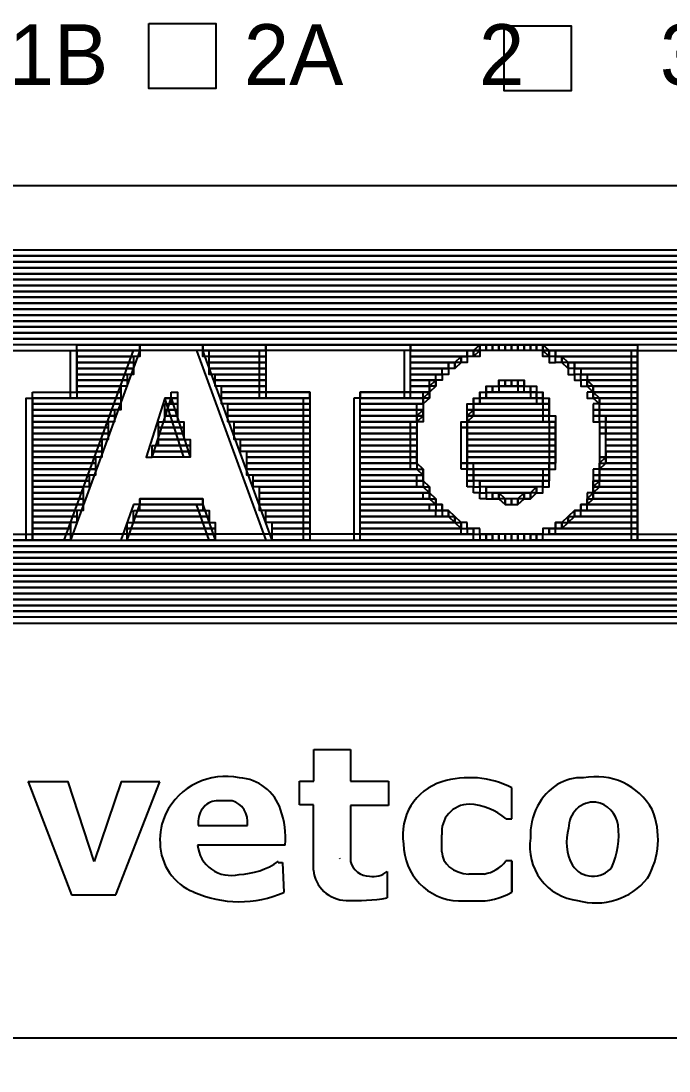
# Model space of a CAD drawing. Extents: x 0 to 841, y 0 to 594.
# Drawn here: x 683.18 to 704.61, y 83.14 to 117.85 of the extents above; entities that cross this region are included whole.
import ezdxf

# ---------------------------------------------------------------- set-up
doc = ezdxf.new("R2010")
doc.units = 0
doc.layers.add('01-LIN-025-A', color=7, linetype='Continuous')
doc.layers.add('35-TXT-025', color=7, linetype='Continuous')

msp = doc.modelspace()

# ---------------------------------------------------------------- linework, layer by layer
at = {"layer": '01-LIN-025-A'}
msp.add_line((648.723, 112.418), (829.276, 112.418), dxfattribs=at)
for points in [[(687.409, 117.769), (689.62, 117.769), (689.62, 115.624), (687.409, 115.624)], [(699.159, 117.693), (701.37, 117.693), (701.37, 115.548), (699.159, 115.548)], [(648.81, 84.229), (829.271, 84.229), (829.271, 10.406), (648.81, 10.406)]]:
    msp.add_lwpolyline(points, close=True, dxfattribs=at)
for points in [[(659.387, 110.283), (718.839, 110.283)], [(718.839, 110.087), (659.387, 110.087), (659.387, 110.283)], [(659.387, 110.283), (718.839, 110.283)], [(718.839, 110.087), (659.387, 110.087), (659.387, 110.283)], [(659.387, 110.087), (718.839, 110.087)], [(718.839, 109.891), (659.387, 109.891), (659.387, 110.087)], [(659.387, 109.891), (718.839, 109.891)], [(718.839, 109.695), (659.387, 109.695), (659.387, 109.891)], [(667.723, 109.695), (718.839, 109.695)], [(718.839, 109.499), (667.723, 109.499), (667.723, 109.695)], [(667.931, 109.499), (718.839, 109.499)], [(718.839, 109.304), (667.931, 109.304), (667.931, 109.499)], [(668.139, 109.304), (718.839, 109.304)], [(718.839, 109.108), (668.139, 109.108), (668.139, 109.304)], [(668.139, 109.304), (718.839, 109.304)], [(718.839, 109.108), (668.139, 109.108), (668.139, 109.304)], [(668.348, 109.108), (718.839, 109.108)], [(718.839, 108.912), (668.348, 108.912), (668.348, 109.108)], [(668.557, 108.912), (718.839, 108.912)], [(718.839, 108.717), (668.557, 108.717), (668.557, 108.912)], [(668.765, 108.717), (718.839, 108.717)], [(718.839, 108.52), (668.765, 108.52), (668.765, 108.717)], [(668.973, 108.52), (718.839, 108.52)], [(718.839, 108.324), (668.973, 108.324), (668.973, 108.52)], [(669.182, 108.324), (718.839, 108.324)], [(718.839, 108.129), (669.182, 108.129), (669.182, 108.324)], [(669.39, 108.129), (718.839, 108.129)], [(718.839, 107.933), (669.39, 107.933), (669.39, 108.129)], [(669.598, 108.129), (718.839, 108.129)], [(718.839, 107.933), (669.598, 107.933), (669.598, 108.129)], [(669.807, 107.933), (718.839, 107.933)], [(718.839, 107.737), (669.807, 107.737), (669.807, 107.933)], [(670.015, 107.737), (718.839, 107.737)], [(718.839, 107.541), (670.015, 107.541), (670.015, 107.737)], [(670.432, 107.541), (718.839, 107.541)], [(718.839, 107.346), (670.432, 107.346), (670.432, 107.541)], [(678.143, 107.346), (718.839, 107.346)], [(718.839, 107.15), (678.143, 107.15), (678.143, 107.346)], [(685.019, 107.15), (680.226, 107.15), (680.226, 106.954), (685.019, 106.954), (685.019, 107.15)], [(684.602, 100.687), (686.894, 106.954), (687.103, 106.954), (684.81, 100.687), (684.602, 100.687)], [(684.81, 105.387), (684.81, 106.954), (685.019, 106.954), (685.019, 105.387), (684.81, 105.387)], [(685.019, 107.15), (687.103, 107.15), (687.103, 106.954), (685.019, 106.954), (685.019, 107.15)], [(685.019, 106.954), (687.103, 106.954), (687.103, 106.758), (685.019, 106.758), (685.019, 106.954)], [(685.019, 106.954), (687.103, 106.954), (687.103, 106.758), (685.019, 106.758), (685.019, 106.954)], [(687.103, 107.15), (689.187, 107.15), (689.187, 106.954), (687.103, 106.954), (687.103, 107.15)], [(688.978, 106.954), (691.271, 100.687), (691.479, 100.687), (689.187, 106.954), (688.978, 106.954)], [(689.187, 107.15), (691.271, 107.15), (691.271, 106.954), (689.187, 106.954), (689.187, 107.15)], [(689.187, 106.954), (691.271, 106.954), (691.271, 106.758), (689.187, 106.758), (689.187, 106.954)], [(689.395, 106.954), (691.271, 106.954), (691.271, 106.758), (689.395, 106.758), (689.395, 106.954)], [(691.062, 105.387), (691.062, 106.954), (691.271, 106.954), (691.271, 105.387), (691.062, 105.387)], [(691.271, 107.15), (696.063, 107.15), (696.063, 106.954), (691.271, 106.954), (691.271, 107.15)], [(695.855, 106.954), (695.855, 105.387), (696.063, 105.387), (696.063, 106.954), (695.855, 106.954)], [(696.063, 107.15), (698.981, 107.15), (698.981, 106.954), (696.063, 106.954), (696.063, 107.15)], [(696.063, 106.954), (698.356, 106.954), (698.356, 106.758), (696.063, 106.758), (696.063, 106.954)], [(696.063, 106.954), (697.939, 106.954), (697.939, 106.758), (696.063, 106.758), (696.063, 106.954)], [(697.939, 106.954), (698.147, 106.954), (698.147, 106.758), (697.939, 106.758), (697.939, 106.954)], [(698.147, 106.954), (698.356, 107.15), (698.356, 106.954), (698.147, 106.758), (698.147, 106.954)], [(698.147, 106.954), (698.147, 106.954), (698.147, 106.758), (698.147, 106.758), (698.147, 106.954)], [(698.356, 107.15), (698.356, 107.15), (698.356, 106.954), (698.356, 106.954), (698.356, 107.15)], [(698.356, 107.15), (698.564, 107.15), (698.564, 106.954), (698.356, 106.954), (698.356, 107.15)], [(698.564, 107.15), (698.772, 107.15), (698.772, 106.954), (698.564, 106.954), (698.564, 107.15)], [(698.772, 107.15), (698.772, 107.15), (698.772, 106.954), (698.772, 106.954), (698.772, 107.15)], [(698.772, 107.15), (698.981, 107.15), (698.981, 106.954), (698.772, 106.954), (698.772, 107.15)], [(698.981, 107.15), (698.981, 107.15), (698.981, 106.954), (698.981, 106.954), (698.981, 107.15)], [(698.981, 107.15), (699.189, 107.15), (699.189, 106.954), (698.981, 106.954), (698.981, 107.15)], [(699.189, 107.15), (699.398, 107.15), (699.398, 106.954), (699.189, 106.954), (699.189, 107.15)], [(699.398, 107.15), (699.398, 107.15), (699.398, 106.954), (699.398, 106.954), (699.398, 107.15)], [(699.398, 107.15), (699.606, 107.15), (699.606, 106.954), (699.398, 106.954), (699.398, 107.15)], [(699.606, 107.15), (699.814, 107.15), (699.814, 106.954), (699.606, 106.954), (699.606, 107.15)], [(699.814, 107.15), (699.814, 107.15), (699.814, 106.954), (699.814, 106.954), (699.814, 107.15)], [(699.814, 107.15), (700.023, 107.15), (700.023, 106.954), (699.814, 106.954), (699.814, 107.15)], [(699.814, 107.15), (703.565, 107.15), (703.565, 106.954), (699.814, 106.954), (699.814, 107.15)], [(700.023, 107.15), (700.023, 107.15), (700.023, 106.954), (700.023, 106.954), (700.023, 107.15)], [(700.023, 107.15), (700.231, 107.15), (700.231, 106.954), (700.023, 106.954), (700.023, 107.15)], [(700.231, 107.15), (700.439, 107.15), (700.439, 106.954), (700.231, 106.954), (700.231, 107.15)], [(700.439, 107.15), (700.439, 107.15), (700.439, 106.954), (700.439, 106.954), (700.439, 107.15)], [(700.439, 107.15), (700.648, 106.954), (700.648, 106.758), (700.439, 106.954), (700.439, 107.15)], [(700.439, 106.954), (703.565, 106.954), (703.565, 106.758), (700.439, 106.758), (700.439, 106.954)], [(700.648, 106.954), (700.648, 106.954), (700.648, 106.758), (700.648, 106.758), (700.648, 106.954)], [(700.648, 106.954), (700.856, 106.954), (700.856, 106.758), (700.648, 106.758), (700.648, 106.954)], [(700.856, 106.954), (703.565, 106.954), (703.565, 106.758), (700.856, 106.758), (700.856, 106.954)], [(703.357, 106.954), (703.357, 100.687), (703.565, 100.687), (703.565, 106.954), (703.357, 106.954)], [(705.232, 107.15), (703.565, 107.15), (703.565, 106.954), (705.232, 106.954), (705.232, 107.15)], [(685.019, 106.758), (686.894, 106.758), (686.894, 106.562), (685.019, 106.562), (685.019, 106.758)], [(689.395, 106.758), (691.271, 106.758), (691.271, 106.562), (689.395, 106.562), (689.395, 106.758)], [(696.063, 106.758), (697.731, 106.758), (697.731, 106.562), (696.063, 106.562), (696.063, 106.758)], [(697.522, 106.562), (697.731, 106.758), (697.731, 106.562), (697.522, 106.366), (697.522, 106.562)], [(697.731, 106.758), (697.731, 106.758), (697.731, 106.562), (697.731, 106.562), (697.731, 106.758)], [(697.731, 106.758), (697.939, 106.758), (697.939, 106.562), (697.731, 106.562), (697.731, 106.758)], [(697.731, 106.562), (697.731, 106.758), (697.939, 106.758), (697.939, 106.562), (697.731, 106.562)], [(700.648, 106.758), (700.648, 106.562), (700.856, 106.562), (700.856, 106.758), (700.648, 106.758)], [(700.856, 106.758), (701.065, 106.758), (701.065, 106.562), (700.856, 106.562), (700.856, 106.758)], [(701.065, 106.758), (701.065, 106.758), (701.065, 106.562), (701.065, 106.562), (701.065, 106.758)], [(701.065, 106.758), (701.273, 106.562), (701.273, 106.366), (701.065, 106.562), (701.065, 106.758)], [(701.065, 106.758), (703.565, 106.758), (703.565, 106.562), (701.065, 106.562), (701.065, 106.758)], [(685.019, 106.562), (686.894, 106.562), (686.894, 106.366), (685.019, 106.366), (685.019, 106.562)], [(685.019, 106.366), (686.894, 106.366), (686.894, 106.17), (685.019, 106.17), (685.019, 106.366)], [(689.395, 106.562), (691.271, 106.562), (691.271, 106.366), (689.395, 106.366), (689.395, 106.562)], [(689.395, 106.366), (691.271, 106.366), (691.271, 106.17), (689.395, 106.17), (689.395, 106.366)], [(696.063, 106.562), (697.313, 106.562), (697.313, 106.366), (696.063, 106.366), (696.063, 106.562)], [(696.063, 106.366), (697.313, 106.366), (697.313, 106.17), (696.063, 106.17), (696.063, 106.366)], [(697.106, 106.366), (697.313, 106.366), (697.313, 106.17), (697.106, 106.17), (697.106, 106.366)], [(697.106, 106.17), (697.106, 106.366), (697.313, 106.366), (697.313, 106.17), (697.106, 106.17)], [(697.313, 106.562), (697.522, 106.562), (697.522, 106.366), (697.313, 106.366), (697.313, 106.562)], [(697.522, 106.562), (697.522, 106.562), (697.522, 106.366), (697.522, 106.366), (697.522, 106.562)], [(701.273, 106.562), (701.273, 106.562), (701.273, 106.366), (701.273, 106.366), (701.273, 106.562)], [(701.273, 106.562), (701.481, 106.562), (701.481, 106.366), (701.273, 106.366), (701.273, 106.562)], [(701.273, 106.366), (701.273, 106.17), (701.481, 106.17), (701.481, 106.366), (701.273, 106.366)], [(701.481, 106.562), (703.565, 106.562), (703.565, 106.366), (701.481, 106.366), (701.481, 106.562)], [(701.481, 106.366), (701.69, 106.366), (701.69, 106.17), (701.481, 106.17), (701.481, 106.366)], [(701.481, 106.366), (703.565, 106.366), (703.565, 106.17), (701.481, 106.17), (701.481, 106.366)], [(685.019, 106.17), (686.686, 106.17), (686.686, 105.975), (685.019, 105.975), (685.019, 106.17)], [(685.019, 105.975), (686.686, 105.975), (686.686, 105.779), (685.019, 105.779), (685.019, 105.975)], [(685.019, 105.975), (686.686, 105.975), (686.686, 105.779), (685.019, 105.779), (685.019, 105.975)], [(689.603, 106.17), (691.271, 106.17), (691.271, 105.975), (689.603, 105.975), (689.603, 106.17)], [(689.603, 105.975), (691.271, 105.975), (691.271, 105.779), (689.603, 105.779), (689.603, 105.975)], [(689.603, 105.975), (691.271, 105.975), (691.271, 105.779), (689.603, 105.779), (689.603, 105.975)], [(696.063, 106.17), (697.106, 106.17), (697.106, 105.975), (696.063, 105.975), (696.063, 106.17)], [(696.063, 105.975), (696.897, 105.975), (696.897, 105.779), (696.063, 105.779), (696.063, 105.975)], [(696.063, 105.975), (696.897, 105.975), (696.897, 105.779), (696.063, 105.779), (696.063, 105.975)], [(696.688, 105.779), (696.897, 105.975), (696.897, 105.779), (696.688, 105.583), (696.688, 105.779)], [(696.688, 105.779), (696.688, 105.975), (696.897, 105.975), (696.897, 105.779), (696.688, 105.779)], [(696.897, 106.17), (697.106, 106.17), (697.106, 105.975), (696.897, 105.975), (696.897, 106.17)], [(696.897, 105.975), (696.897, 106.17), (697.106, 106.17), (697.106, 105.975), (696.897, 105.975)], [(696.897, 105.975), (696.897, 105.975), (696.897, 105.779), (696.897, 105.779), (696.897, 105.975)], [(698.981, 105.975), (698.981, 105.975), (698.981, 105.779), (698.981, 105.779), (698.981, 105.975)], [(698.981, 105.975), (699.189, 105.975), (699.189, 105.779), (698.981, 105.779), (698.981, 105.975)], [(698.981, 105.975), (699.606, 105.975), (699.606, 105.779), (698.981, 105.779), (698.981, 105.975)], [(699.189, 105.975), (699.189, 105.975), (699.189, 105.779), (699.189, 105.779), (699.189, 105.975)], [(699.189, 105.975), (699.398, 105.975), (699.398, 105.779), (699.189, 105.779), (699.189, 105.975)], [(699.398, 105.975), (699.398, 105.975), (699.398, 105.779), (699.398, 105.779), (699.398, 105.975)], [(699.398, 105.975), (699.398, 105.975), (699.398, 105.779), (699.398, 105.779), (699.398, 105.975)], [(699.398, 105.975), (699.606, 105.975), (699.606, 105.779), (699.398, 105.779), (699.398, 105.975)], [(699.606, 105.975), (699.606, 105.975), (699.606, 105.779), (699.606, 105.779), (699.606, 105.975)], [(699.606, 105.975), (699.814, 105.975), (699.814, 105.779), (699.606, 105.779), (699.606, 105.975)], [(699.814, 105.975), (699.814, 105.975), (699.814, 105.779), (699.814, 105.779), (699.814, 105.975)], [(701.481, 106.17), (701.481, 105.975), (701.69, 105.975), (701.69, 106.17), (701.481, 106.17)], [(701.69, 106.17), (701.898, 106.17), (701.898, 105.975), (701.69, 105.975), (701.69, 106.17)], [(701.69, 106.17), (703.565, 106.17), (703.565, 105.975), (701.69, 105.975), (701.69, 106.17)], [(701.69, 105.975), (701.69, 105.779), (701.898, 105.779), (701.898, 105.975), (701.69, 105.975)], [(701.898, 105.975), (701.898, 105.975), (701.898, 105.779), (701.898, 105.779), (701.898, 105.975)], [(701.898, 105.975), (702.106, 105.779), (702.106, 105.583), (701.898, 105.779), (701.898, 105.975)], [(701.898, 105.975), (703.565, 105.975), (703.565, 105.779), (701.898, 105.779), (701.898, 105.975)], [(701.898, 105.975), (703.565, 105.975), (703.565, 105.779), (701.898, 105.779), (701.898, 105.975)], [(683.56, 105.583), (685.019, 105.583), (685.019, 105.387), (683.56, 105.387), (683.56, 105.583)], [(683.56, 105.583), (686.478, 105.583), (686.478, 105.387), (683.56, 105.387), (683.56, 105.583)], [(685.019, 105.779), (686.478, 105.779), (686.478, 105.583), (685.019, 105.583), (685.019, 105.779)], [(688.145, 105.583), (688.353, 105.583), (688.353, 105.387), (688.145, 105.387), (688.145, 105.583)], [(689.812, 105.779), (691.271, 105.779), (691.271, 105.583), (689.812, 105.583), (689.812, 105.779)], [(689.812, 105.583), (692.729, 105.583), (692.729, 105.387), (689.812, 105.387), (689.812, 105.583)], [(692.729, 105.583), (691.271, 105.583), (691.271, 105.387), (692.729, 105.387), (692.729, 105.583)], [(696.063, 105.583), (694.396, 105.583), (694.396, 105.387), (696.063, 105.387), (696.063, 105.583)], [(694.396, 105.583), (696.688, 105.583), (696.688, 105.387), (694.396, 105.387), (694.396, 105.583)], [(696.063, 105.779), (696.688, 105.779), (696.688, 105.583), (696.063, 105.583), (696.063, 105.779)], [(696.48, 105.387), (696.688, 105.583), (696.688, 105.387), (696.48, 105.191), (696.48, 105.387)], [(696.48, 105.387), (696.48, 105.583), (696.688, 105.583), (696.688, 105.387), (696.48, 105.387)], [(696.688, 105.779), (696.688, 105.779), (696.688, 105.583), (696.688, 105.583), (696.688, 105.779)], [(696.688, 105.583), (696.688, 105.583), (696.688, 105.387), (696.688, 105.387), (696.688, 105.583)], [(698.356, 105.583), (698.356, 105.583), (698.356, 105.387), (698.356, 105.387), (698.356, 105.583)], [(698.356, 105.583), (698.564, 105.583), (698.564, 105.387), (698.356, 105.387), (698.356, 105.583)], [(698.356, 105.387), (698.356, 105.583), (698.564, 105.583), (698.564, 105.387), (698.356, 105.387)], [(698.356, 105.583), (700.439, 105.583), (700.439, 105.387), (698.356, 105.387), (698.356, 105.583)], [(698.564, 105.779), (698.564, 105.779), (698.564, 105.583), (698.564, 105.583), (698.564, 105.779)], [(698.564, 105.779), (698.772, 105.779), (698.772, 105.583), (698.564, 105.583), (698.564, 105.779)], [(698.564, 105.779), (700.023, 105.779), (700.023, 105.583), (698.564, 105.583), (698.564, 105.779)], [(698.564, 105.583), (698.564, 105.583), (698.564, 105.387), (698.564, 105.387), (698.564, 105.583)], [(698.772, 105.779), (698.772, 105.779), (698.772, 105.583), (698.772, 105.583), (698.772, 105.779)], [(698.772, 105.779), (698.981, 105.779), (698.981, 105.583), (698.772, 105.583), (698.772, 105.779)], [(698.772, 105.583), (698.772, 105.779), (698.981, 105.779), (698.981, 105.583), (698.772, 105.583)], [(699.606, 105.779), (699.606, 105.583), (699.814, 105.583), (699.814, 105.779), (699.606, 105.779)], [(699.814, 105.779), (700.023, 105.779), (700.023, 105.583), (699.814, 105.583), (699.814, 105.779)], [(700.023, 105.779), (700.023, 105.779), (700.023, 105.583), (700.023, 105.583), (700.023, 105.779)], [(700.023, 105.779), (700.023, 105.779), (700.023, 105.583), (700.023, 105.583), (700.023, 105.779)], [(700.023, 105.779), (700.231, 105.779), (700.231, 105.583), (700.023, 105.583), (700.023, 105.779)], [(700.023, 105.583), (700.023, 105.387), (700.231, 105.387), (700.231, 105.583), (700.023, 105.583)], [(700.231, 105.583), (700.231, 105.583), (700.231, 105.387), (700.231, 105.387), (700.231, 105.583)], [(700.231, 105.583), (700.439, 105.583), (700.439, 105.387), (700.231, 105.387), (700.231, 105.583)], [(700.439, 105.583), (700.439, 105.583), (700.439, 105.387), (700.439, 105.387), (700.439, 105.583)], [(701.898, 105.583), (701.898, 105.387), (702.106, 105.387), (702.106, 105.583), (701.898, 105.583)], [(702.106, 105.779), (702.106, 105.779), (702.106, 105.583), (702.106, 105.583), (702.106, 105.779)], [(702.106, 105.779), (703.565, 105.779), (703.565, 105.583), (702.106, 105.583), (702.106, 105.779)], [(702.106, 105.583), (702.106, 105.583), (702.106, 105.387), (702.106, 105.387), (702.106, 105.583)], [(702.106, 105.583), (702.315, 105.387), (702.315, 105.191), (702.106, 105.387), (702.106, 105.583)], [(702.106, 105.583), (703.565, 105.583), (703.565, 105.387), (702.106, 105.387), (702.106, 105.583)], [(683.352, 100.687), (683.352, 105.387), (683.56, 105.387), (683.56, 100.687), (683.352, 100.687)], [(683.56, 105.387), (686.478, 105.387), (686.478, 105.191), (683.56, 105.191), (683.56, 105.387)], [(687.936, 105.387), (687.311, 103.428), (687.52, 103.428), (688.145, 105.387), (687.936, 105.387)], [(688.561, 103.428), (687.936, 105.387), (688.145, 105.387), (688.77, 103.428), (688.561, 103.428)], [(688.145, 105.387), (688.353, 105.387), (688.353, 105.191), (688.145, 105.191), (688.145, 105.387)], [(689.812, 105.387), (692.729, 105.387), (692.729, 105.191), (689.812, 105.191), (689.812, 105.387)], [(692.52, 100.687), (692.52, 105.387), (692.729, 105.387), (692.729, 100.687), (692.52, 100.687)], [(694.188, 105.387), (694.188, 100.687), (694.396, 100.687), (694.396, 105.387), (694.188, 105.387)], [(694.396, 105.387), (696.48, 105.387), (696.48, 105.191), (694.396, 105.191), (694.396, 105.387)], [(696.48, 105.387), (696.48, 105.387), (696.48, 105.191), (696.48, 105.191), (696.48, 105.387)], [(698.147, 105.387), (698.147, 105.387), (698.147, 105.191), (698.147, 105.191), (698.147, 105.387)], [(698.147, 105.387), (698.356, 105.387), (698.356, 105.191), (698.147, 105.191), (698.147, 105.387)], [(698.147, 105.191), (698.147, 105.387), (698.356, 105.387), (698.356, 105.191), (698.147, 105.191)], [(698.356, 105.387), (700.439, 105.387), (700.439, 105.191), (698.356, 105.191), (698.356, 105.387)], [(700.231, 105.387), (700.231, 105.191), (700.439, 105.191), (700.439, 105.387), (700.231, 105.387)], [(700.439, 105.387), (700.648, 105.387), (700.648, 105.191), (700.439, 105.191), (700.439, 105.387)], [(700.648, 105.387), (700.648, 105.387), (700.648, 105.191), (700.648, 105.191), (700.648, 105.387)], [(702.315, 105.387), (702.315, 105.387), (702.315, 105.191), (702.315, 105.191), (702.315, 105.387)], [(702.315, 105.387), (703.565, 105.387), (703.565, 105.191), (702.315, 105.191), (702.315, 105.387)], [(683.56, 105.191), (686.478, 105.191), (686.478, 104.995), (683.56, 104.995), (683.56, 105.191)], [(683.56, 104.995), (686.269, 104.995), (686.269, 104.799), (683.56, 104.799), (683.56, 104.995)], [(687.936, 105.191), (688.353, 105.191), (688.353, 104.995), (687.936, 104.995), (687.936, 105.191)], [(687.936, 104.995), (688.353, 104.995), (688.353, 104.799), (687.936, 104.799), (687.936, 104.995)], [(690.02, 105.191), (692.729, 105.191), (692.729, 104.995), (690.02, 104.995), (690.02, 105.191)], [(690.02, 104.995), (692.729, 104.995), (692.729, 104.799), (690.02, 104.799), (690.02, 104.995)], [(694.396, 105.191), (696.48, 105.191), (696.48, 104.995), (694.396, 104.995), (694.396, 105.191)], [(694.396, 104.995), (696.48, 104.995), (696.48, 104.799), (694.396, 104.799), (694.396, 104.995)], [(696.272, 104.995), (696.272, 105.191), (696.48, 105.191), (696.48, 104.995), (696.272, 104.995)], [(696.272, 104.799), (696.48, 104.995), (696.48, 104.799), (696.272, 104.604), (696.272, 104.799)], [(696.272, 104.799), (696.272, 104.995), (696.48, 104.995), (696.48, 104.799), (696.272, 104.799)], [(696.48, 104.995), (696.48, 104.995), (696.48, 104.799), (696.48, 104.799), (696.48, 104.995)], [(697.939, 104.995), (697.939, 105.191), (698.147, 105.191), (698.147, 104.995), (697.939, 104.995)], [(697.939, 104.799), (698.147, 104.995), (698.147, 104.799), (697.939, 104.604), (697.939, 104.799)], [(697.939, 104.799), (697.939, 104.995), (698.147, 104.995), (698.147, 104.799), (697.939, 104.799)], [(698.147, 105.191), (698.147, 105.191), (698.147, 104.995), (698.147, 104.995), (698.147, 105.191)], [(698.147, 105.191), (700.648, 105.191), (700.648, 104.995), (698.147, 104.995), (698.147, 105.191)], [(698.147, 105.191), (700.648, 105.191), (700.648, 104.995), (698.147, 104.995), (698.147, 105.191)], [(698.147, 104.995), (698.147, 104.995), (698.147, 104.799), (698.147, 104.799), (698.147, 104.995)], [(698.147, 104.995), (698.147, 104.995), (698.147, 104.799), (698.147, 104.799), (698.147, 104.995)], [(698.147, 104.995), (700.648, 104.995), (700.648, 104.799), (698.147, 104.799), (698.147, 104.995)], [(700.439, 105.191), (700.439, 104.995), (700.648, 104.995), (700.648, 105.191), (700.439, 105.191)], [(700.439, 104.995), (700.439, 104.799), (700.648, 104.799), (700.648, 104.995), (700.439, 104.995)], [(700.648, 105.191), (700.648, 105.191), (700.648, 104.995), (700.648, 104.995), (700.648, 105.191)], [(700.648, 104.995), (700.648, 104.995), (700.648, 104.799), (700.648, 104.799), (700.648, 104.995)], [(700.648, 104.995), (700.648, 104.995), (700.648, 104.799), (700.648, 104.799), (700.648, 104.995)], [(702.106, 105.191), (702.106, 104.995), (702.315, 104.995), (702.315, 105.191), (702.106, 105.191)], [(702.106, 104.995), (702.106, 104.799), (702.315, 104.799), (702.315, 104.995), (702.106, 104.995)], [(702.315, 105.191), (703.565, 105.191), (703.565, 104.995), (702.315, 104.995), (702.315, 105.191)], [(702.315, 104.995), (702.315, 104.995), (702.315, 104.799), (702.315, 104.799), (702.315, 104.995)], [(702.315, 104.995), (703.565, 104.995), (703.565, 104.799), (702.315, 104.799), (702.315, 104.995)], [(683.56, 104.799), (686.269, 104.799), (686.269, 104.604), (683.56, 104.604), (683.56, 104.799)], [(683.56, 104.799), (686.269, 104.799), (686.269, 104.604), (683.56, 104.604), (683.56, 104.799)], [(683.56, 104.604), (686.061, 104.604), (686.061, 104.408), (683.56, 104.408), (683.56, 104.604)], [(687.728, 104.604), (688.561, 104.604), (688.561, 104.408), (687.728, 104.408), (687.728, 104.604)], [(687.936, 104.799), (688.353, 104.799), (688.353, 104.604), (687.936, 104.604), (687.936, 104.799)], [(687.936, 104.799), (688.353, 104.799), (688.353, 104.604), (687.936, 104.604), (687.936, 104.799)], [(690.02, 104.799), (692.729, 104.799), (692.729, 104.604), (690.02, 104.604), (690.02, 104.799)], [(690.02, 104.799), (692.729, 104.799), (692.729, 104.604), (690.02, 104.604), (690.02, 104.799)], [(690.228, 104.604), (692.729, 104.604), (692.729, 104.408), (690.228, 104.408), (690.228, 104.604)], [(694.396, 104.799), (696.48, 104.799), (696.48, 104.604), (694.396, 104.604), (694.396, 104.799)], [(694.396, 104.799), (696.272, 104.799), (696.272, 104.604), (694.396, 104.604), (694.396, 104.799)], [(694.396, 104.604), (696.272, 104.604), (696.272, 104.408), (694.396, 104.408), (694.396, 104.604)], [(696.063, 104.408), (696.063, 104.604), (696.272, 104.604), (696.272, 104.408), (696.063, 104.408)], [(696.272, 104.799), (696.272, 104.799), (696.272, 104.604), (696.272, 104.604), (696.272, 104.799)], [(697.731, 104.408), (697.731, 104.604), (697.939, 104.604), (697.939, 104.408), (697.731, 104.408)], [(697.939, 104.799), (697.939, 104.799), (697.939, 104.604), (697.939, 104.604), (697.939, 104.799)], [(697.939, 104.799), (700.856, 104.799), (700.856, 104.604), (697.939, 104.604), (697.939, 104.799)], [(697.939, 104.604), (700.856, 104.604), (700.856, 104.408), (697.939, 104.408), (697.939, 104.604)], [(700.439, 104.799), (700.439, 104.604), (700.648, 104.604), (700.648, 104.799), (700.439, 104.799)], [(700.648, 104.799), (700.856, 104.799), (700.856, 104.604), (700.648, 104.604), (700.648, 104.799)], [(700.648, 104.604), (700.648, 104.408), (700.856, 104.408), (700.856, 104.604), (700.648, 104.604)], [(702.106, 104.799), (702.106, 104.604), (702.315, 104.604), (702.315, 104.799), (702.106, 104.799)], [(702.315, 104.799), (702.524, 104.799), (702.524, 104.604), (702.315, 104.604), (702.315, 104.799)], [(702.315, 104.799), (703.565, 104.799), (703.565, 104.604), (702.315, 104.604), (702.315, 104.799)], [(702.315, 104.604), (702.315, 104.408), (702.524, 104.408), (702.524, 104.604), (702.315, 104.604)], [(702.524, 104.799), (703.565, 104.799), (703.565, 104.604), (702.524, 104.604), (702.524, 104.799)], [(702.524, 104.604), (703.565, 104.604), (703.565, 104.408), (702.524, 104.408), (702.524, 104.604)], [(683.56, 104.408), (686.061, 104.408), (686.061, 104.212), (683.56, 104.212), (683.56, 104.408)], [(683.56, 104.212), (686.061, 104.212), (686.061, 104.017), (683.56, 104.017), (683.56, 104.212)], [(687.728, 104.408), (688.561, 104.408), (688.561, 104.212), (687.728, 104.212), (687.728, 104.408)], [(687.728, 104.212), (688.561, 104.212), (688.561, 104.017), (687.728, 104.017), (687.728, 104.212)], [(690.228, 104.408), (692.729, 104.408), (692.729, 104.212), (690.228, 104.212), (690.228, 104.408)], [(690.228, 104.212), (692.729, 104.212), (692.729, 104.017), (690.228, 104.017), (690.228, 104.212)], [(694.396, 104.408), (696.272, 104.408), (696.272, 104.212), (694.396, 104.212), (694.396, 104.408)], [(694.396, 104.212), (696.272, 104.212), (696.272, 104.017), (694.396, 104.017), (694.396, 104.212)], [(696.063, 104.212), (696.063, 104.408), (696.272, 104.408), (696.272, 104.212), (696.063, 104.212)], [(696.063, 103.428), (696.063, 104.212), (696.272, 104.212), (696.272, 103.428), (696.063, 103.428)], [(696.272, 104.408), (696.272, 104.408), (696.272, 104.212), (696.272, 104.212), (696.272, 104.408)], [(697.731, 103.233), (697.731, 104.408), (697.939, 104.408), (697.939, 103.233), (697.731, 103.233)], [(697.939, 104.408), (700.856, 104.408), (700.856, 104.212), (697.939, 104.212), (697.939, 104.408)], [(697.939, 104.212), (700.856, 104.212), (700.856, 104.017), (697.939, 104.017), (697.939, 104.212)], [(700.648, 104.408), (700.648, 103.233), (700.856, 103.233), (700.856, 104.408), (700.648, 104.408)], [(702.315, 104.408), (702.315, 104.212), (702.524, 104.212), (702.524, 104.408), (702.315, 104.408)], [(702.315, 104.212), (702.315, 103.428), (702.524, 103.428), (702.524, 104.212), (702.315, 104.212)], [(702.524, 104.408), (702.524, 104.408), (702.524, 104.212), (702.524, 104.212), (702.524, 104.408)], [(702.524, 104.408), (703.565, 104.408), (703.565, 104.212), (702.524, 104.212), (702.524, 104.408)], [(702.524, 104.212), (703.565, 104.212), (703.565, 104.017), (702.524, 104.017), (702.524, 104.212)], [(683.56, 104.017), (685.853, 104.017), (685.853, 103.82), (683.56, 103.82), (683.56, 104.017)], [(683.56, 103.82), (685.853, 103.82), (685.853, 103.624), (683.56, 103.624), (683.56, 103.82)], [(683.56, 103.82), (685.853, 103.82), (685.853, 103.624), (683.56, 103.624), (683.56, 103.82)], [(687.52, 103.82), (688.77, 103.82), (688.77, 103.624), (687.52, 103.624), (687.52, 103.82)], [(687.728, 104.017), (688.77, 104.017), (688.77, 103.82), (687.728, 103.82), (687.728, 104.017)], [(690.437, 104.017), (692.729, 104.017), (692.729, 103.82), (690.437, 103.82), (690.437, 104.017)], [(690.437, 103.82), (692.729, 103.82), (692.729, 103.624), (690.437, 103.624), (690.437, 103.82)], [(690.437, 103.82), (692.729, 103.82), (692.729, 103.624), (690.437, 103.624), (690.437, 103.82)], [(694.396, 104.017), (696.272, 104.017), (696.272, 103.82), (694.396, 103.82), (694.396, 104.017)], [(694.396, 103.82), (696.272, 103.82), (696.272, 103.624), (694.396, 103.624), (694.396, 103.82)], [(694.396, 103.82), (696.272, 103.82), (696.272, 103.624), (694.396, 103.624), (694.396, 103.82)], [(697.939, 104.017), (700.856, 104.017), (700.856, 103.82), (697.939, 103.82), (697.939, 104.017)], [(697.939, 104.017), (700.856, 104.017), (700.856, 103.82), (697.939, 103.82), (697.939, 104.017)], [(697.939, 103.82), (700.856, 103.82), (700.856, 103.624), (697.939, 103.624), (697.939, 103.82)], [(702.524, 104.017), (703.565, 104.017), (703.565, 103.82), (702.524, 103.82), (702.524, 104.017)], [(702.524, 103.82), (703.565, 103.82), (703.565, 103.624), (702.524, 103.624), (702.524, 103.82)], [(702.524, 103.82), (703.565, 103.82), (703.565, 103.624), (702.524, 103.624), (702.524, 103.82)], [(683.56, 103.624), (685.853, 103.624), (685.853, 103.428), (683.56, 103.428), (683.56, 103.624)], [(687.52, 103.624), (688.77, 103.624), (688.77, 103.428), (687.52, 103.428), (687.52, 103.624)], [(687.52, 103.624), (688.77, 103.624), (688.77, 103.428), (687.52, 103.428), (687.52, 103.624)], [(690.646, 103.624), (692.729, 103.624), (692.729, 103.428), (690.646, 103.428), (690.646, 103.624)], [(694.396, 103.624), (696.272, 103.624), (696.272, 103.428), (694.396, 103.428), (694.396, 103.624)], [(696.272, 103.624), (696.272, 103.624), (696.272, 103.428), (696.272, 103.428), (696.272, 103.624)], [(697.939, 103.624), (700.856, 103.624), (700.856, 103.428), (697.939, 103.428), (697.939, 103.624)], [(702.524, 103.624), (702.524, 103.624), (702.524, 103.428), (702.524, 103.428), (702.524, 103.624)], [(702.524, 103.624), (703.565, 103.624), (703.565, 103.428), (702.524, 103.428), (702.524, 103.624)], [(683.56, 103.428), (685.644, 103.428), (685.644, 103.233), (683.56, 103.233), (683.56, 103.428)], [(683.56, 103.233), (685.644, 103.233), (685.644, 103.037), (683.56, 103.037), (683.56, 103.233)], [(690.646, 103.428), (692.729, 103.428), (692.729, 103.233), (690.646, 103.233), (690.646, 103.428)], [(690.646, 103.233), (692.729, 103.233), (692.729, 103.037), (690.646, 103.037), (690.646, 103.233)], [(694.396, 103.428), (696.272, 103.428), (696.272, 103.233), (694.396, 103.233), (694.396, 103.428)], [(694.396, 103.233), (696.272, 103.233), (696.272, 103.037), (694.396, 103.037), (694.396, 103.233)], [(696.063, 103.233), (696.063, 103.428), (696.272, 103.428), (696.272, 103.233), (696.063, 103.233)], [(696.063, 103.037), (696.063, 103.233), (696.272, 103.233), (696.272, 103.037), (696.063, 103.037)], [(696.272, 103.428), (696.272, 103.428), (696.272, 103.233), (696.272, 103.233), (696.272, 103.428)], [(696.48, 103.037), (696.272, 103.233), (696.272, 103.037), (696.48, 102.841), (696.48, 103.037)], [(697.731, 103.037), (697.731, 103.233), (697.939, 103.233), (697.939, 103.037), (697.731, 103.037)], [(697.939, 103.428), (700.856, 103.428), (700.856, 103.233), (697.939, 103.233), (697.939, 103.428)], [(698.147, 103.233), (697.939, 103.233), (697.939, 103.037), (698.147, 103.037), (698.147, 103.233)], [(697.939, 103.233), (697.939, 103.233), (697.939, 103.037), (697.939, 103.037), (697.939, 103.233)], [(697.939, 103.233), (700.648, 103.233), (700.648, 103.037), (697.939, 103.037), (697.939, 103.233)], [(700.648, 103.233), (700.648, 103.037), (700.856, 103.037), (700.856, 103.233), (700.648, 103.233)], [(700.856, 103.233), (700.648, 103.233), (700.648, 103.037), (700.856, 103.037), (700.856, 103.233)], [(700.648, 103.233), (700.648, 103.233), (700.648, 103.037), (700.648, 103.037), (700.648, 103.233)], [(702.315, 103.428), (702.315, 103.233), (702.524, 103.233), (702.524, 103.428), (702.315, 103.428)], [(702.524, 103.428), (702.315, 103.233), (702.315, 103.037), (702.524, 103.233), (702.524, 103.428)], [(702.315, 103.233), (703.565, 103.233), (703.565, 103.037), (702.315, 103.037), (702.315, 103.233)], [(702.524, 103.428), (702.524, 103.428), (702.524, 103.233), (702.524, 103.233), (702.524, 103.428)], [(702.524, 103.428), (703.565, 103.428), (703.565, 103.233), (702.524, 103.233), (702.524, 103.428)], [(683.56, 103.037), (685.644, 103.037), (685.644, 102.841), (683.56, 102.841), (683.56, 103.037)], [(683.56, 102.841), (685.435, 102.841), (685.435, 102.646), (683.56, 102.646), (683.56, 102.841)], [(690.646, 103.037), (692.729, 103.037), (692.729, 102.841), (690.646, 102.841), (690.646, 103.037)], [(690.854, 102.841), (692.729, 102.841), (692.729, 102.646), (690.854, 102.646), (690.854, 102.841)], [(694.396, 103.037), (696.48, 103.037), (696.48, 102.841), (694.396, 102.841), (694.396, 103.037)], [(694.396, 102.841), (696.48, 102.841), (696.48, 102.646), (694.396, 102.646), (694.396, 102.841)], [(696.272, 102.646), (696.272, 102.841), (696.48, 102.841), (696.48, 102.646), (696.272, 102.646)], [(696.48, 103.037), (696.48, 103.037), (696.48, 102.841), (696.48, 102.841), (696.48, 103.037)], [(696.48, 102.841), (696.48, 102.841), (696.48, 102.646), (696.48, 102.646), (696.48, 102.841)], [(697.939, 102.841), (697.939, 103.037), (698.147, 103.037), (698.147, 102.841), (697.939, 102.841)], [(697.939, 102.646), (697.939, 102.841), (698.147, 102.841), (698.147, 102.646), (697.939, 102.646)], [(698.147, 103.037), (698.147, 103.037), (698.147, 102.841), (698.147, 102.841), (698.147, 103.037)], [(698.147, 103.037), (700.648, 103.037), (700.648, 102.841), (698.147, 102.841), (698.147, 103.037)], [(698.147, 102.841), (698.147, 102.841), (698.147, 102.646), (698.147, 102.646), (698.147, 102.841)], [(698.147, 102.841), (698.147, 102.841), (698.147, 102.646), (698.147, 102.646), (698.147, 102.841)], [(698.147, 102.841), (700.648, 102.841), (700.648, 102.646), (698.147, 102.646), (698.147, 102.841)], [(698.147, 102.841), (700.648, 102.841), (700.648, 102.646), (698.147, 102.646), (698.147, 102.841)], [(700.439, 103.037), (700.439, 102.841), (700.648, 102.841), (700.648, 103.037), (700.439, 103.037)], [(700.439, 102.841), (700.439, 102.646), (700.648, 102.646), (700.648, 102.841), (700.439, 102.841)], [(700.648, 103.037), (700.648, 103.037), (700.648, 102.841), (700.648, 102.841), (700.648, 103.037)], [(700.648, 102.841), (700.648, 102.841), (700.648, 102.646), (700.648, 102.646), (700.648, 102.841)], [(700.648, 102.841), (700.648, 102.841), (700.648, 102.646), (700.648, 102.646), (700.648, 102.841)], [(702.106, 103.037), (702.106, 102.841), (702.315, 102.841), (702.315, 103.037), (702.106, 103.037)], [(702.106, 102.841), (702.106, 102.646), (702.315, 102.646), (702.315, 102.841), (702.106, 102.841)], [(702.315, 103.037), (702.315, 103.037), (702.315, 102.841), (702.315, 102.841), (702.315, 103.037)], [(702.315, 103.037), (703.565, 103.037), (703.565, 102.841), (702.315, 102.841), (702.315, 103.037)], [(702.315, 102.841), (702.315, 102.841), (702.315, 102.646), (702.315, 102.646), (702.315, 102.841)], [(702.315, 102.841), (703.565, 102.841), (703.565, 102.646), (702.315, 102.646), (702.315, 102.841)], [(683.56, 102.646), (685.435, 102.646), (685.435, 102.45), (683.56, 102.45), (683.56, 102.646)], [(683.56, 102.646), (685.435, 102.646), (685.435, 102.45), (683.56, 102.45), (683.56, 102.646)], [(683.56, 102.45), (685.228, 102.45), (685.228, 102.254), (683.56, 102.254), (683.56, 102.45)], [(690.854, 102.646), (692.729, 102.646), (692.729, 102.45), (690.854, 102.45), (690.854, 102.646)], [(690.854, 102.646), (692.729, 102.646), (692.729, 102.45), (690.854, 102.45), (690.854, 102.646)], [(691.062, 102.45), (692.729, 102.45), (692.729, 102.254), (691.062, 102.254), (691.062, 102.45)], [(694.396, 102.646), (696.48, 102.646), (696.48, 102.45), (694.396, 102.45), (694.396, 102.646)], [(694.396, 102.646), (696.48, 102.646), (696.48, 102.45), (694.396, 102.45), (694.396, 102.646)], [(694.396, 102.45), (696.688, 102.45), (696.688, 102.254), (694.396, 102.254), (694.396, 102.45)], [(696.272, 102.45), (696.272, 102.646), (696.48, 102.646), (696.48, 102.45), (696.272, 102.45)], [(696.688, 102.45), (696.48, 102.646), (696.48, 102.45), (696.688, 102.254), (696.688, 102.45)], [(696.688, 102.45), (696.688, 102.45), (696.688, 102.254), (696.688, 102.254), (696.688, 102.45)], [(697.939, 102.45), (697.939, 102.646), (698.147, 102.646), (698.147, 102.45), (697.939, 102.45)], [(698.356, 102.646), (698.147, 102.646), (698.147, 102.45), (698.356, 102.45), (698.356, 102.646)], [(698.147, 102.254), (698.147, 102.45), (698.356, 102.45), (698.356, 102.254), (698.147, 102.254)], [(698.356, 102.646), (698.356, 102.646), (698.356, 102.45), (698.356, 102.45), (698.356, 102.646)], [(698.356, 102.646), (700.439, 102.646), (700.439, 102.45), (698.356, 102.45), (698.356, 102.646)], [(698.564, 102.45), (698.356, 102.45), (698.356, 102.254), (698.564, 102.254), (698.564, 102.45)], [(698.564, 102.45), (698.564, 102.45), (698.564, 102.254), (698.564, 102.254), (698.564, 102.45)], [(698.564, 102.45), (698.564, 102.45), (698.564, 102.254), (698.564, 102.254), (698.564, 102.45)], [(698.564, 102.45), (700.231, 102.45), (700.231, 102.254), (698.564, 102.254), (698.564, 102.45)], [(700.231, 102.45), (700.023, 102.254), (700.023, 102.058), (700.231, 102.254), (700.231, 102.45)], [(700.231, 102.45), (700.231, 102.254), (700.439, 102.254), (700.439, 102.45), (700.231, 102.45)], [(700.439, 102.45), (700.231, 102.45), (700.231, 102.254), (700.439, 102.254), (700.439, 102.45)], [(700.231, 102.45), (700.231, 102.45), (700.231, 102.254), (700.231, 102.254), (700.231, 102.45)], [(700.231, 102.45), (700.231, 102.45), (700.231, 102.254), (700.231, 102.254), (700.231, 102.45)], [(700.439, 102.646), (700.439, 102.45), (700.648, 102.45), (700.648, 102.646), (700.439, 102.646)], [(700.648, 102.646), (700.439, 102.646), (700.439, 102.45), (700.648, 102.45), (700.648, 102.646)], [(700.439, 102.646), (700.439, 102.646), (700.439, 102.45), (700.439, 102.45), (700.439, 102.646)], [(702.106, 102.646), (702.106, 102.45), (702.315, 102.45), (702.315, 102.646), (702.106, 102.646)], [(702.315, 102.646), (702.106, 102.45), (702.106, 102.254), (702.315, 102.45), (702.315, 102.646)], [(702.106, 102.646), (703.565, 102.646), (703.565, 102.45), (702.106, 102.45), (702.106, 102.646)], [(702.106, 102.45), (702.106, 102.45), (702.106, 102.254), (702.106, 102.254), (702.106, 102.45)], [(702.106, 102.45), (703.565, 102.45), (703.565, 102.254), (702.106, 102.254), (702.106, 102.45)], [(702.315, 102.646), (703.565, 102.646), (703.565, 102.45), (702.315, 102.45), (702.315, 102.646)], [(683.56, 102.254), (685.228, 102.254), (685.228, 102.058), (683.56, 102.058), (683.56, 102.254)], [(691.062, 102.254), (692.729, 102.254), (692.729, 102.058), (691.062, 102.058), (691.062, 102.254)], [(694.396, 102.254), (696.688, 102.254), (696.688, 102.058), (694.396, 102.058), (694.396, 102.254)], [(696.48, 102.058), (696.48, 102.254), (696.688, 102.254), (696.688, 102.058), (696.48, 102.058)], [(696.897, 102.058), (696.688, 102.254), (696.688, 102.058), (696.897, 101.862), (696.897, 102.058)], [(696.688, 102.254), (696.688, 102.254), (696.688, 102.058), (696.688, 102.058), (696.688, 102.254)], [(698.356, 102.058), (698.356, 102.254), (698.564, 102.254), (698.564, 102.058), (698.356, 102.058)], [(698.772, 102.254), (698.564, 102.254), (698.564, 102.058), (698.772, 102.058), (698.772, 102.254)], [(698.981, 102.254), (698.772, 102.254), (698.772, 102.058), (698.981, 102.058), (698.981, 102.254)], [(698.772, 102.254), (698.772, 102.254), (698.772, 102.058), (698.772, 102.058), (698.772, 102.254)], [(698.772, 102.254), (700.023, 102.254), (700.023, 102.058), (698.772, 102.058), (698.772, 102.254)], [(699.189, 102.058), (698.981, 102.254), (698.981, 102.058), (699.189, 101.862), (699.189, 102.058)], [(698.981, 102.254), (698.981, 102.254), (698.981, 102.058), (698.981, 102.058), (698.981, 102.254)], [(698.981, 102.254), (698.981, 102.254), (698.981, 102.058), (698.981, 102.058), (698.981, 102.254)], [(699.814, 102.254), (699.606, 102.058), (699.606, 101.862), (699.814, 102.058), (699.814, 102.254)], [(700.023, 102.254), (699.814, 102.254), (699.814, 102.058), (700.023, 102.058), (700.023, 102.254)], [(699.814, 102.254), (699.814, 102.254), (699.814, 102.058), (699.814, 102.058), (699.814, 102.254)], [(699.814, 102.254), (699.814, 102.254), (699.814, 102.058), (699.814, 102.058), (699.814, 102.254)], [(700.023, 102.254), (700.023, 102.254), (700.023, 102.058), (700.023, 102.058), (700.023, 102.254)], [(700.023, 102.254), (700.023, 102.254), (700.023, 102.058), (700.023, 102.058), (700.023, 102.254)], [(701.898, 102.254), (701.898, 102.058), (702.106, 102.058), (702.106, 102.254), (701.898, 102.254)], [(702.106, 102.254), (701.898, 102.058), (701.898, 101.862), (702.106, 102.058), (702.106, 102.254)], [(702.106, 102.254), (702.106, 102.254), (702.106, 102.058), (702.106, 102.058), (702.106, 102.254)], [(702.106, 102.254), (703.565, 102.254), (703.565, 102.058), (702.106, 102.058), (702.106, 102.254)], [(683.56, 102.058), (685.228, 102.058), (685.228, 101.862), (683.56, 101.862), (683.56, 102.058)], [(683.56, 101.862), (685.228, 101.862), (685.228, 101.666), (683.56, 101.666), (683.56, 101.862)], [(686.894, 101.862), (686.478, 100.687), (686.686, 100.687), (687.103, 101.862), (686.894, 101.862)], [(689.187, 102.058), (687.103, 102.058), (687.103, 101.862), (689.187, 101.862), (689.187, 102.058)], [(687.103, 102.058), (689.187, 102.058), (689.187, 101.862), (687.103, 101.862), (687.103, 102.058)], [(687.103, 101.862), (689.187, 101.862), (689.187, 101.666), (687.103, 101.666), (687.103, 101.862)], [(689.395, 100.687), (688.978, 101.862), (689.187, 101.862), (689.603, 100.687), (689.395, 100.687)], [(691.062, 102.058), (692.729, 102.058), (692.729, 101.862), (691.062, 101.862), (691.062, 102.058)], [(691.062, 101.862), (692.729, 101.862), (692.729, 101.666), (691.062, 101.666), (691.062, 101.862)], [(694.396, 102.058), (696.897, 102.058), (696.897, 101.862), (694.396, 101.862), (694.396, 102.058)], [(694.396, 101.862), (697.106, 101.862), (697.106, 101.666), (694.396, 101.666), (694.396, 101.862)], [(696.688, 101.666), (696.688, 101.862), (696.897, 101.862), (696.897, 101.666), (696.688, 101.666)], [(696.897, 102.058), (696.897, 102.058), (696.897, 101.862), (696.897, 101.862), (696.897, 102.058)], [(697.106, 101.862), (696.897, 101.862), (696.897, 101.666), (697.106, 101.666), (697.106, 101.862)], [(699.398, 102.058), (699.189, 102.058), (699.189, 101.862), (699.398, 101.862), (699.398, 102.058)], [(699.189, 102.058), (699.189, 102.058), (699.189, 101.862), (699.189, 101.862), (699.189, 102.058)], [(699.606, 102.058), (699.398, 102.058), (699.398, 101.862), (699.606, 101.862), (699.606, 102.058)], [(699.398, 102.058), (699.398, 102.058), (699.398, 101.862), (699.398, 101.862), (699.398, 102.058)], [(699.398, 102.058), (699.398, 102.058), (699.398, 101.862), (699.398, 101.862), (699.398, 102.058)], [(699.606, 102.058), (699.606, 102.058), (699.606, 101.862), (699.606, 101.862), (699.606, 102.058)], [(701.69, 101.862), (701.69, 101.666), (701.898, 101.666), (701.898, 101.862), (701.69, 101.862)], [(701.898, 101.862), (701.69, 101.862), (701.69, 101.666), (701.898, 101.666), (701.898, 101.862)], [(701.69, 101.862), (703.565, 101.862), (703.565, 101.666), (701.69, 101.666), (701.69, 101.862)], [(701.898, 102.058), (701.898, 102.058), (701.898, 101.862), (701.898, 101.862), (701.898, 102.058)], [(701.898, 102.058), (703.565, 102.058), (703.565, 101.862), (701.898, 101.862), (701.898, 102.058)], [(683.56, 101.666), (685.019, 101.666), (685.019, 101.47), (683.56, 101.47), (683.56, 101.666)], [(683.56, 101.666), (685.019, 101.666), (685.019, 101.47), (683.56, 101.47), (683.56, 101.666)], [(683.56, 101.47), (685.019, 101.47), (685.019, 101.275), (683.56, 101.275), (683.56, 101.47)], [(686.894, 101.666), (689.395, 101.666), (689.395, 101.47), (686.894, 101.47), (686.894, 101.666)], [(686.894, 101.666), (689.395, 101.666), (689.395, 101.47), (686.894, 101.47), (686.894, 101.666)], [(686.894, 101.47), (689.395, 101.47), (689.395, 101.275), (686.894, 101.275), (686.894, 101.47)], [(691.271, 101.666), (692.729, 101.666), (692.729, 101.47), (691.271, 101.47), (691.271, 101.666)], [(691.271, 101.666), (692.729, 101.666), (692.729, 101.47), (691.271, 101.47), (691.271, 101.666)], [(691.271, 101.47), (692.729, 101.47), (692.729, 101.275), (691.271, 101.275), (691.271, 101.47)], [(694.396, 101.666), (697.106, 101.666), (697.106, 101.47), (694.396, 101.47), (694.396, 101.666)], [(694.396, 101.666), (697.313, 101.666), (697.313, 101.47), (694.396, 101.47), (694.396, 101.666)], [(694.396, 101.47), (697.522, 101.47), (697.522, 101.275), (694.396, 101.275), (694.396, 101.47)], [(696.897, 101.47), (696.897, 101.666), (697.106, 101.666), (697.106, 101.47), (696.897, 101.47)], [(697.313, 101.666), (697.106, 101.666), (697.106, 101.47), (697.313, 101.47), (697.313, 101.666)], [(697.522, 101.47), (697.313, 101.666), (697.313, 101.47), (697.522, 101.275), (697.522, 101.47)], [(697.313, 101.666), (697.313, 101.666), (697.313, 101.47), (697.313, 101.47), (697.313, 101.666)], [(697.731, 101.275), (697.522, 101.47), (697.522, 101.275), (697.731, 101.079), (697.731, 101.275)], [(697.522, 101.47), (697.522, 101.47), (697.522, 101.275), (697.522, 101.275), (697.522, 101.47)], [(701.273, 101.47), (701.065, 101.275), (701.065, 101.079), (701.273, 101.275), (701.273, 101.47)], [(701.481, 101.666), (701.273, 101.47), (701.273, 101.275), (701.481, 101.47), (701.481, 101.666)], [(701.273, 101.47), (701.273, 101.47), (701.273, 101.275), (701.273, 101.275), (701.273, 101.47)], [(701.273, 101.47), (703.565, 101.47), (703.565, 101.275), (701.273, 101.275), (701.273, 101.47)], [(701.481, 101.666), (701.481, 101.47), (701.69, 101.47), (701.69, 101.666), (701.481, 101.666)], [(701.69, 101.666), (701.481, 101.666), (701.481, 101.47), (701.69, 101.47), (701.69, 101.666)], [(701.481, 101.666), (701.481, 101.666), (701.481, 101.47), (701.481, 101.47), (701.481, 101.666)], [(701.481, 101.666), (703.565, 101.666), (703.565, 101.47), (701.481, 101.47), (701.481, 101.666)], [(701.69, 101.666), (703.565, 101.666), (703.565, 101.47), (701.69, 101.47), (701.69, 101.666)], [(683.56, 101.275), (684.81, 101.275), (684.81, 101.079), (683.56, 101.079), (683.56, 101.275)], [(683.56, 101.079), (684.81, 101.079), (684.81, 100.883), (683.56, 100.883), (683.56, 101.079)], [(686.686, 101.275), (689.603, 101.275), (689.603, 101.079), (686.686, 101.079), (686.686, 101.275)], [(686.686, 101.079), (689.603, 101.079), (689.603, 100.883), (686.686, 100.883), (686.686, 101.079)], [(691.479, 101.275), (692.729, 101.275), (692.729, 101.079), (691.479, 101.079), (691.479, 101.275)], [(691.479, 101.079), (692.729, 101.079), (692.729, 100.883), (691.479, 100.883), (691.479, 101.079)], [(694.396, 101.275), (697.731, 101.275), (697.731, 101.079), (694.396, 101.079), (694.396, 101.275)], [(694.396, 101.079), (698.147, 101.079), (698.147, 100.883), (694.396, 100.883), (694.396, 101.079)], [(697.939, 101.275), (697.731, 101.275), (697.731, 101.079), (697.939, 101.079), (697.939, 101.275)], [(697.731, 101.275), (697.731, 101.275), (697.731, 101.079), (697.731, 101.079), (697.731, 101.275)], [(697.731, 100.883), (697.731, 101.079), (697.939, 101.079), (697.939, 100.883), (697.731, 100.883)], [(698.147, 101.079), (697.939, 101.079), (697.939, 100.883), (698.147, 100.883), (698.147, 101.079)], [(698.356, 101.079), (698.147, 101.079), (698.147, 100.883), (698.356, 100.883), (698.356, 101.079)], [(698.147, 101.079), (698.147, 101.079), (698.147, 100.883), (698.147, 100.883), (698.147, 101.079)], [(700.648, 101.079), (700.439, 101.079), (700.439, 100.883), (700.648, 100.883), (700.648, 101.079)], [(700.648, 101.079), (700.648, 100.883), (700.856, 100.883), (700.856, 101.079), (700.648, 101.079)], [(700.856, 101.079), (700.648, 101.079), (700.648, 100.883), (700.856, 100.883), (700.856, 101.079)], [(700.648, 101.079), (700.648, 101.079), (700.648, 100.883), (700.648, 100.883), (700.648, 101.079)], [(700.648, 101.079), (703.565, 101.079), (703.565, 100.883), (700.648, 100.883), (700.648, 101.079)], [(701.065, 101.275), (700.856, 101.275), (700.856, 101.079), (701.065, 101.079), (701.065, 101.275)], [(700.856, 101.275), (703.565, 101.275), (703.565, 101.079), (700.856, 101.079), (700.856, 101.275)], [(701.065, 101.275), (701.065, 101.275), (701.065, 101.079), (701.065, 101.079), (701.065, 101.275)], [(678.35, 100.687), (718.839, 100.687)], [(718.839, 100.491), (678.35, 100.491), (678.35, 100.687)], [(681.893, 100.883), (683.56, 100.883), (683.56, 100.687), (681.893, 100.687), (681.893, 100.883)], [(683.56, 100.883), (684.81, 100.883), (684.81, 100.687), (683.56, 100.687), (683.56, 100.883)], [(686.686, 100.883), (684.81, 100.883), (684.81, 100.687), (686.686, 100.687), (686.686, 100.883)], [(686.686, 100.883), (689.603, 100.883), (689.603, 100.687), (686.686, 100.687), (686.686, 100.883)], [(691.479, 100.883), (689.603, 100.883), (689.603, 100.687), (691.479, 100.687), (691.479, 100.883)], [(691.479, 100.883), (692.729, 100.883), (692.729, 100.687), (691.479, 100.687), (691.479, 100.883)], [(694.396, 100.883), (692.729, 100.883), (692.729, 100.687), (694.396, 100.687), (694.396, 100.883)], [(694.396, 100.883), (698.772, 100.883), (698.772, 100.687), (694.396, 100.687), (694.396, 100.883)], [(698.147, 100.687), (698.147, 100.883), (698.356, 100.883), (698.356, 100.687), (698.147, 100.687)], [(698.564, 100.883), (698.356, 100.883), (698.356, 100.687), (698.564, 100.687), (698.564, 100.883)], [(698.772, 100.883), (698.564, 100.883), (698.564, 100.687), (698.772, 100.687), (698.772, 100.883)], [(698.981, 100.883), (698.772, 100.883), (698.772, 100.687), (698.981, 100.687), (698.981, 100.883)], [(698.772, 100.883), (698.772, 100.883), (698.772, 100.687), (698.772, 100.687), (698.772, 100.883)], [(699.189, 100.883), (698.981, 100.883), (698.981, 100.687), (699.189, 100.687), (699.189, 100.883)], [(698.981, 100.883), (698.981, 100.883), (698.981, 100.687), (698.981, 100.687), (698.981, 100.883)], [(699.398, 100.883), (699.189, 100.883), (699.189, 100.687), (699.398, 100.687), (699.398, 100.883)], [(699.606, 100.883), (699.398, 100.883), (699.398, 100.687), (699.606, 100.687), (699.606, 100.883)], [(699.398, 100.883), (699.398, 100.883), (699.398, 100.687), (699.398, 100.687), (699.398, 100.883)], [(699.814, 100.883), (699.606, 100.883), (699.606, 100.687), (699.814, 100.687), (699.814, 100.883)], [(700.023, 100.883), (699.814, 100.883), (699.814, 100.687), (700.023, 100.687), (700.023, 100.883)], [(699.814, 100.883), (699.814, 100.883), (699.814, 100.687), (699.814, 100.687), (699.814, 100.883)], [(700.231, 100.883), (700.023, 100.883), (700.023, 100.687), (700.231, 100.687), (700.231, 100.883)], [(700.023, 100.883), (700.023, 100.883), (700.023, 100.687), (700.023, 100.687), (700.023, 100.883)], [(700.023, 100.883), (703.565, 100.883), (703.565, 100.687), (700.023, 100.687), (700.023, 100.883)], [(700.231, 100.883), (700.231, 100.687), (700.439, 100.687), (700.439, 100.883), (700.231, 100.883)], [(700.439, 100.883), (700.231, 100.883), (700.231, 100.687), (700.439, 100.687), (700.439, 100.883)], [(703.565, 100.883), (705.232, 100.883), (705.232, 100.687), (703.565, 100.687), (703.565, 100.883)], [(670.224, 100.491), (718.839, 100.491)], [(718.839, 100.295), (670.224, 100.295), (670.224, 100.491)], [(670.432, 100.491), (718.839, 100.491)], [(718.839, 100.295), (670.432, 100.295), (670.432, 100.491)], [(669.598, 100.099), (718.839, 100.099)], [(718.839, 99.904), (669.598, 99.904), (669.598, 100.099)], [(669.807, 100.295), (718.839, 100.295)], [(718.839, 100.099), (669.807, 100.099), (669.807, 100.295)], [(668.765, 99.708), (718.839, 99.708)], [(718.839, 99.512), (668.765, 99.512), (668.765, 99.708)], [(669.182, 99.904), (718.839, 99.904)], [(718.839, 99.708), (669.182, 99.708), (669.182, 99.904)], [(659.387, 99.512), (718.839, 99.512)], [(718.839, 99.317), (659.387, 99.317), (659.387, 99.512)], [(659.387, 99.317), (718.839, 99.317)], [(718.839, 99.12), (659.387, 99.12), (659.387, 99.317)], [(667.931, 99.512), (718.839, 99.512)], [(718.839, 99.317), (667.931, 99.317), (667.931, 99.512)], [(659.387, 99.12), (718.839, 99.12)], [(718.839, 98.924), (659.387, 98.924), (659.387, 99.12)], [(659.387, 98.924), (718.839, 98.924)], [(718.839, 98.728), (659.387, 98.728), (659.387, 98.924)], [(659.387, 98.728), (718.839, 98.728)], [(718.839, 98.533), (659.387, 98.533), (659.387, 98.728)], [(659.387, 98.533), (718.839, 98.533)], [(718.839, 98.337), (659.387, 98.337), (659.387, 98.533)], [(659.387, 98.337), (718.839, 98.337)], [(718.839, 98.141), (659.387, 98.141), (659.387, 98.337)], [(659.387, 98.337), (718.839, 98.337)], [(718.839, 98.141), (659.387, 98.141), (659.387, 98.337)], [(718.839, 98.141), (659.387, 98.141), (659.387, 97.946), (718.839, 97.946)]]:
    msp.add_lwpolyline(points, dxfattribs=at)
at = {"layer": '35-TXT-025'}
for p, q in [((692.857, 92.723), (692.857, 93.761)), ((692.857, 93.761), (694.074, 93.761)), ((694.074, 93.761), (694.074, 92.723)), ((692.391, 91.935), (692.391, 92.723)), ((692.391, 92.723), (692.857, 92.723)), ((694.074, 92.723), (695.329, 92.723)), ((695.329, 92.723), (695.329, 91.918)), ((683.41, 92.695), (684.848, 88.958)), ((683.411, 92.691), (683.415, 92.694)), ((686.313, 88.958), (687.763, 92.694)), ((699.407, 91.472), (699.407, 92.501)), ((690.158, 92.067), (689.633, 92.067)), ((692.849, 91.935), (692.391, 91.935)), ((692.849, 89.78), (692.849, 91.935)), ((695.329, 91.918), (694.074, 91.918)), ((694.074, 91.918), (694.074, 90.066)), ((699.22, 91.472), (699.407, 91.472)), ((689.039, 91.255), (690.665, 91.255)), ((689.039, 91.254), (689.039, 91.255)), ((697.097, 90.384), (697.097, 90.94)), ((691.915, 90.608), (689.019, 90.608)), ((689.019, 90.608), (689.019, 90.607)), ((691.684, 90.028), (691.831, 90.028)), ((691.831, 90.028), (691.873, 89.041)), ((693.737, 90.154), (693.718, 90.174)), ((699.415, 90.083), (699.211, 90.083)), ((699.415, 90.083), (699.407, 89.053)), ((699.407, 89.052), (699.415, 90.083)), ((695.287, 89.735), (695.287, 88.86)), ((698.491, 89.649), (697.986, 89.649)), ((684.848, 88.958), (686.313, 88.958)), ((697.643, 88.758), (698.222, 88.766))]:
    msp.add_line(p, q, dxfattribs=at)
for points in [[(685.601, 90.06), (684.731, 92.702), (683.41, 92.695)], [(687.763, 92.694), (686.494, 92.702), (685.601, 90.06)]]:
    msp.add_lwpolyline(points, dxfattribs=at)
for centre, radius, start, end in [((689.949, 90.664), 2.214, 78.1818, 153.4256), ((690.314, 91.312), 1.521, 17.8896, 86.6586), ((697.626, 90.952), 1.822, 106.958, 189.6818), ((698.014, 89.727), 3.108, 63.2083, 107.2021), ((702.2, 90.75), 2.119, 29.0189, 101.4145), ((702.137, 91.182), 0.849, 86.3191, 180.85), ((702.017, 91.123), 0.922, 8.7879, 79.0575), ((689.767, 90.791), 1.994, 154.3487, 183.6218), ((689.01, 90.824), 2.913, 355.735, 19.13), ((698.013, 91.037), 0.922, 90.9584, 186.0164), ((697.917, 89.978), 1.983, 48.9228, 87.6766), ((701.973, 90.968), 1.945, 151.7643, 183.9277), ((701.681, 90.8), 2.566, 329.8764, 22.4066), ((702.789, 90.703), 1.571, 162.7412, 208.9148), ((700.228, 90.958), 2.718, 336.4872, 6.4609), ((689.54, 90.693), 1.763, 180.9147, 248.3029), ((697.727, 90.653), 1.897, 180.2152, 267.4856), ((701.785, 90.541), 1.777, 170.4912, 263.3791), ((690.112, 90.7), 1.097, 184.8601, 284.5167), ((690.335, 91.989), 2.351, 271.2552, 305.2681), ((694.68, 90.204), 0.621, 192.7792, 272.2628), ((698.301, 90.779), 1.146, 279.5929, 322.5462), ((702.092, 90.38), 0.807, 212.7849, 321.1221), ((693.955, 89.887), 1.111, 185.5058, 268.5279), ((694.836, 90.269), 0.699, 259.1117, 310.2572), ((702.185, 90.894), 2.203, 254.0775, 321.1567), ((690.396, 92.453), 3.718, 246.066, 293.4026), ((698.365, 90.773), 2.012, 265.9477, 301.2036), ((694.232, 94.941), 6.172, 267.1617, 279.8493)]:
    msp.add_arc(centre, radius, start, end, dxfattribs=at)
for centre, major_axis, ratio, start_param, end_param in [((701.683, 90.773), (0, 2.058), 0.822978, 6.225398, 7.281168), ((689.66, 91.355), (0, -0.712), 0.880856, 3.185051, 4.854658), ((690.04, 91.362), (0, 0.717), 0.880776, 4.56178, 6.095477), ((698.03, 90.386), (-0.934, 0), 0.790089, 0.002176, 1.522775)]:
    msp.add_ellipse(centre, major_axis=major_axis, ratio=ratio, start_param=start_param, end_param=end_param, dxfattribs=at)

# ---------------------------------------------------------------- texts
at = {"layer": '01-LIN-025-A'}
msp.add_text('Acceptance Code:  1      1B      2A      2      3      4  ', height=2.0126, dxfattribs=at).set_placement((653.298, 115.734))

doc.saveas('drawing.dxf')
